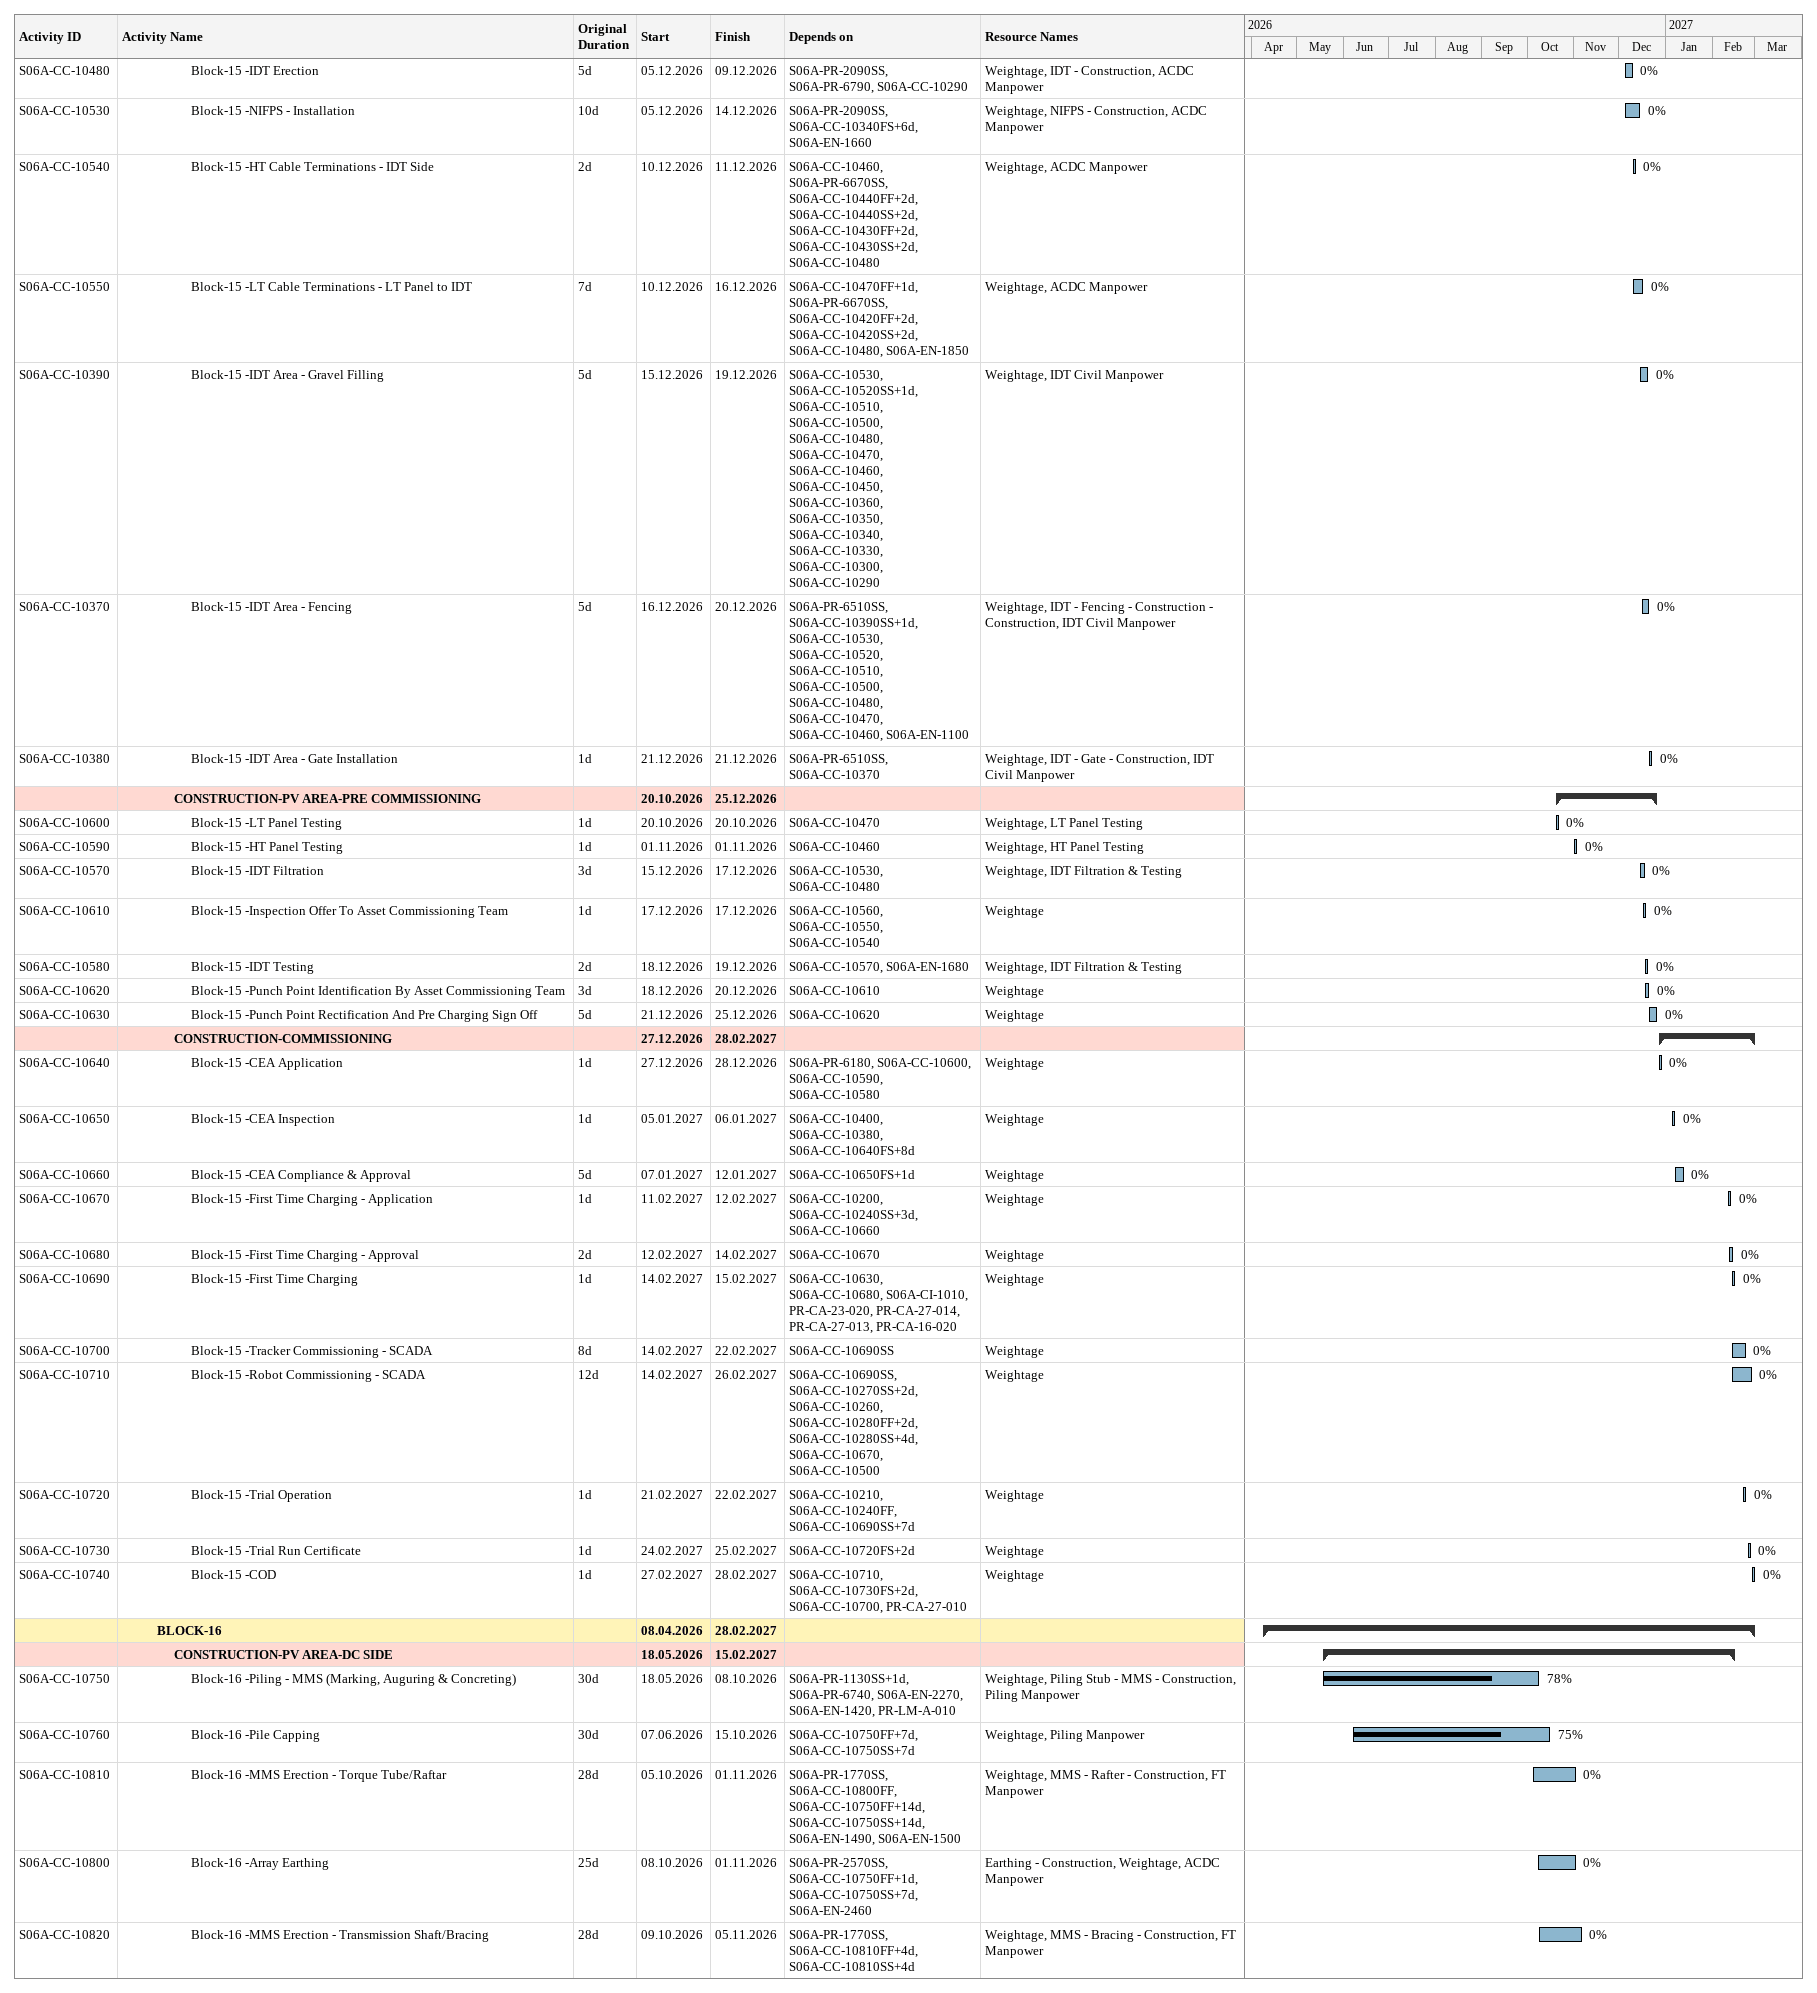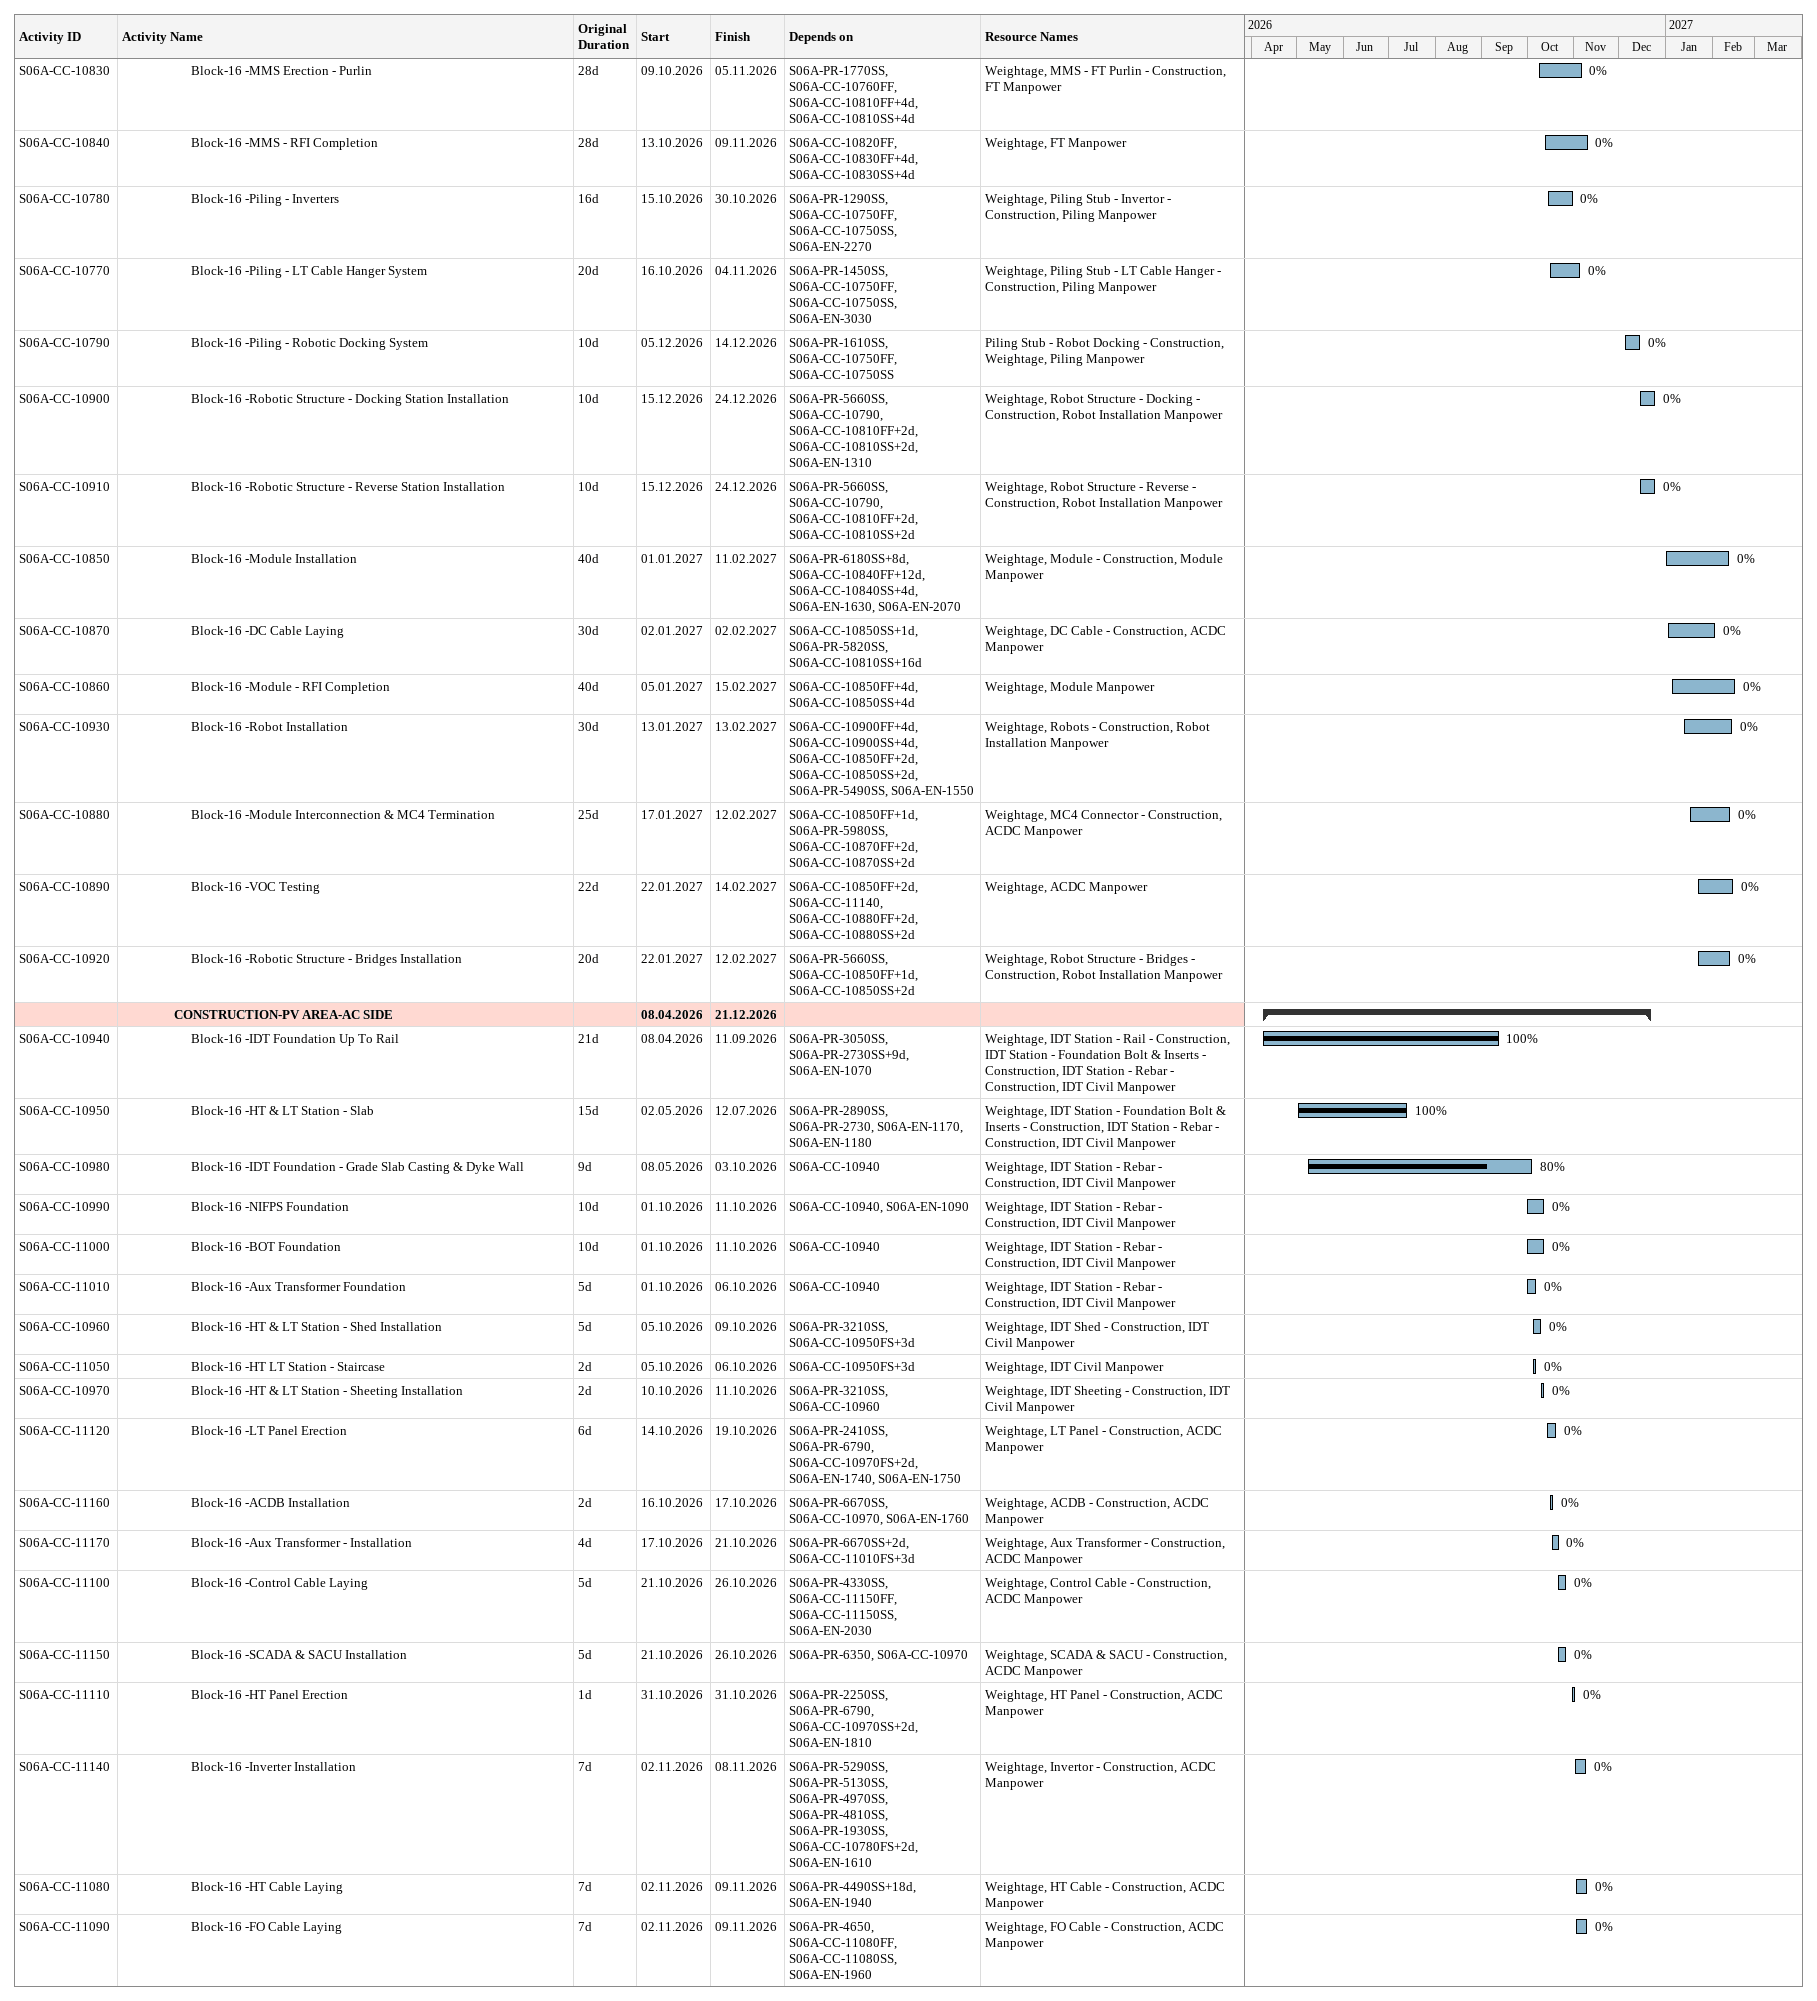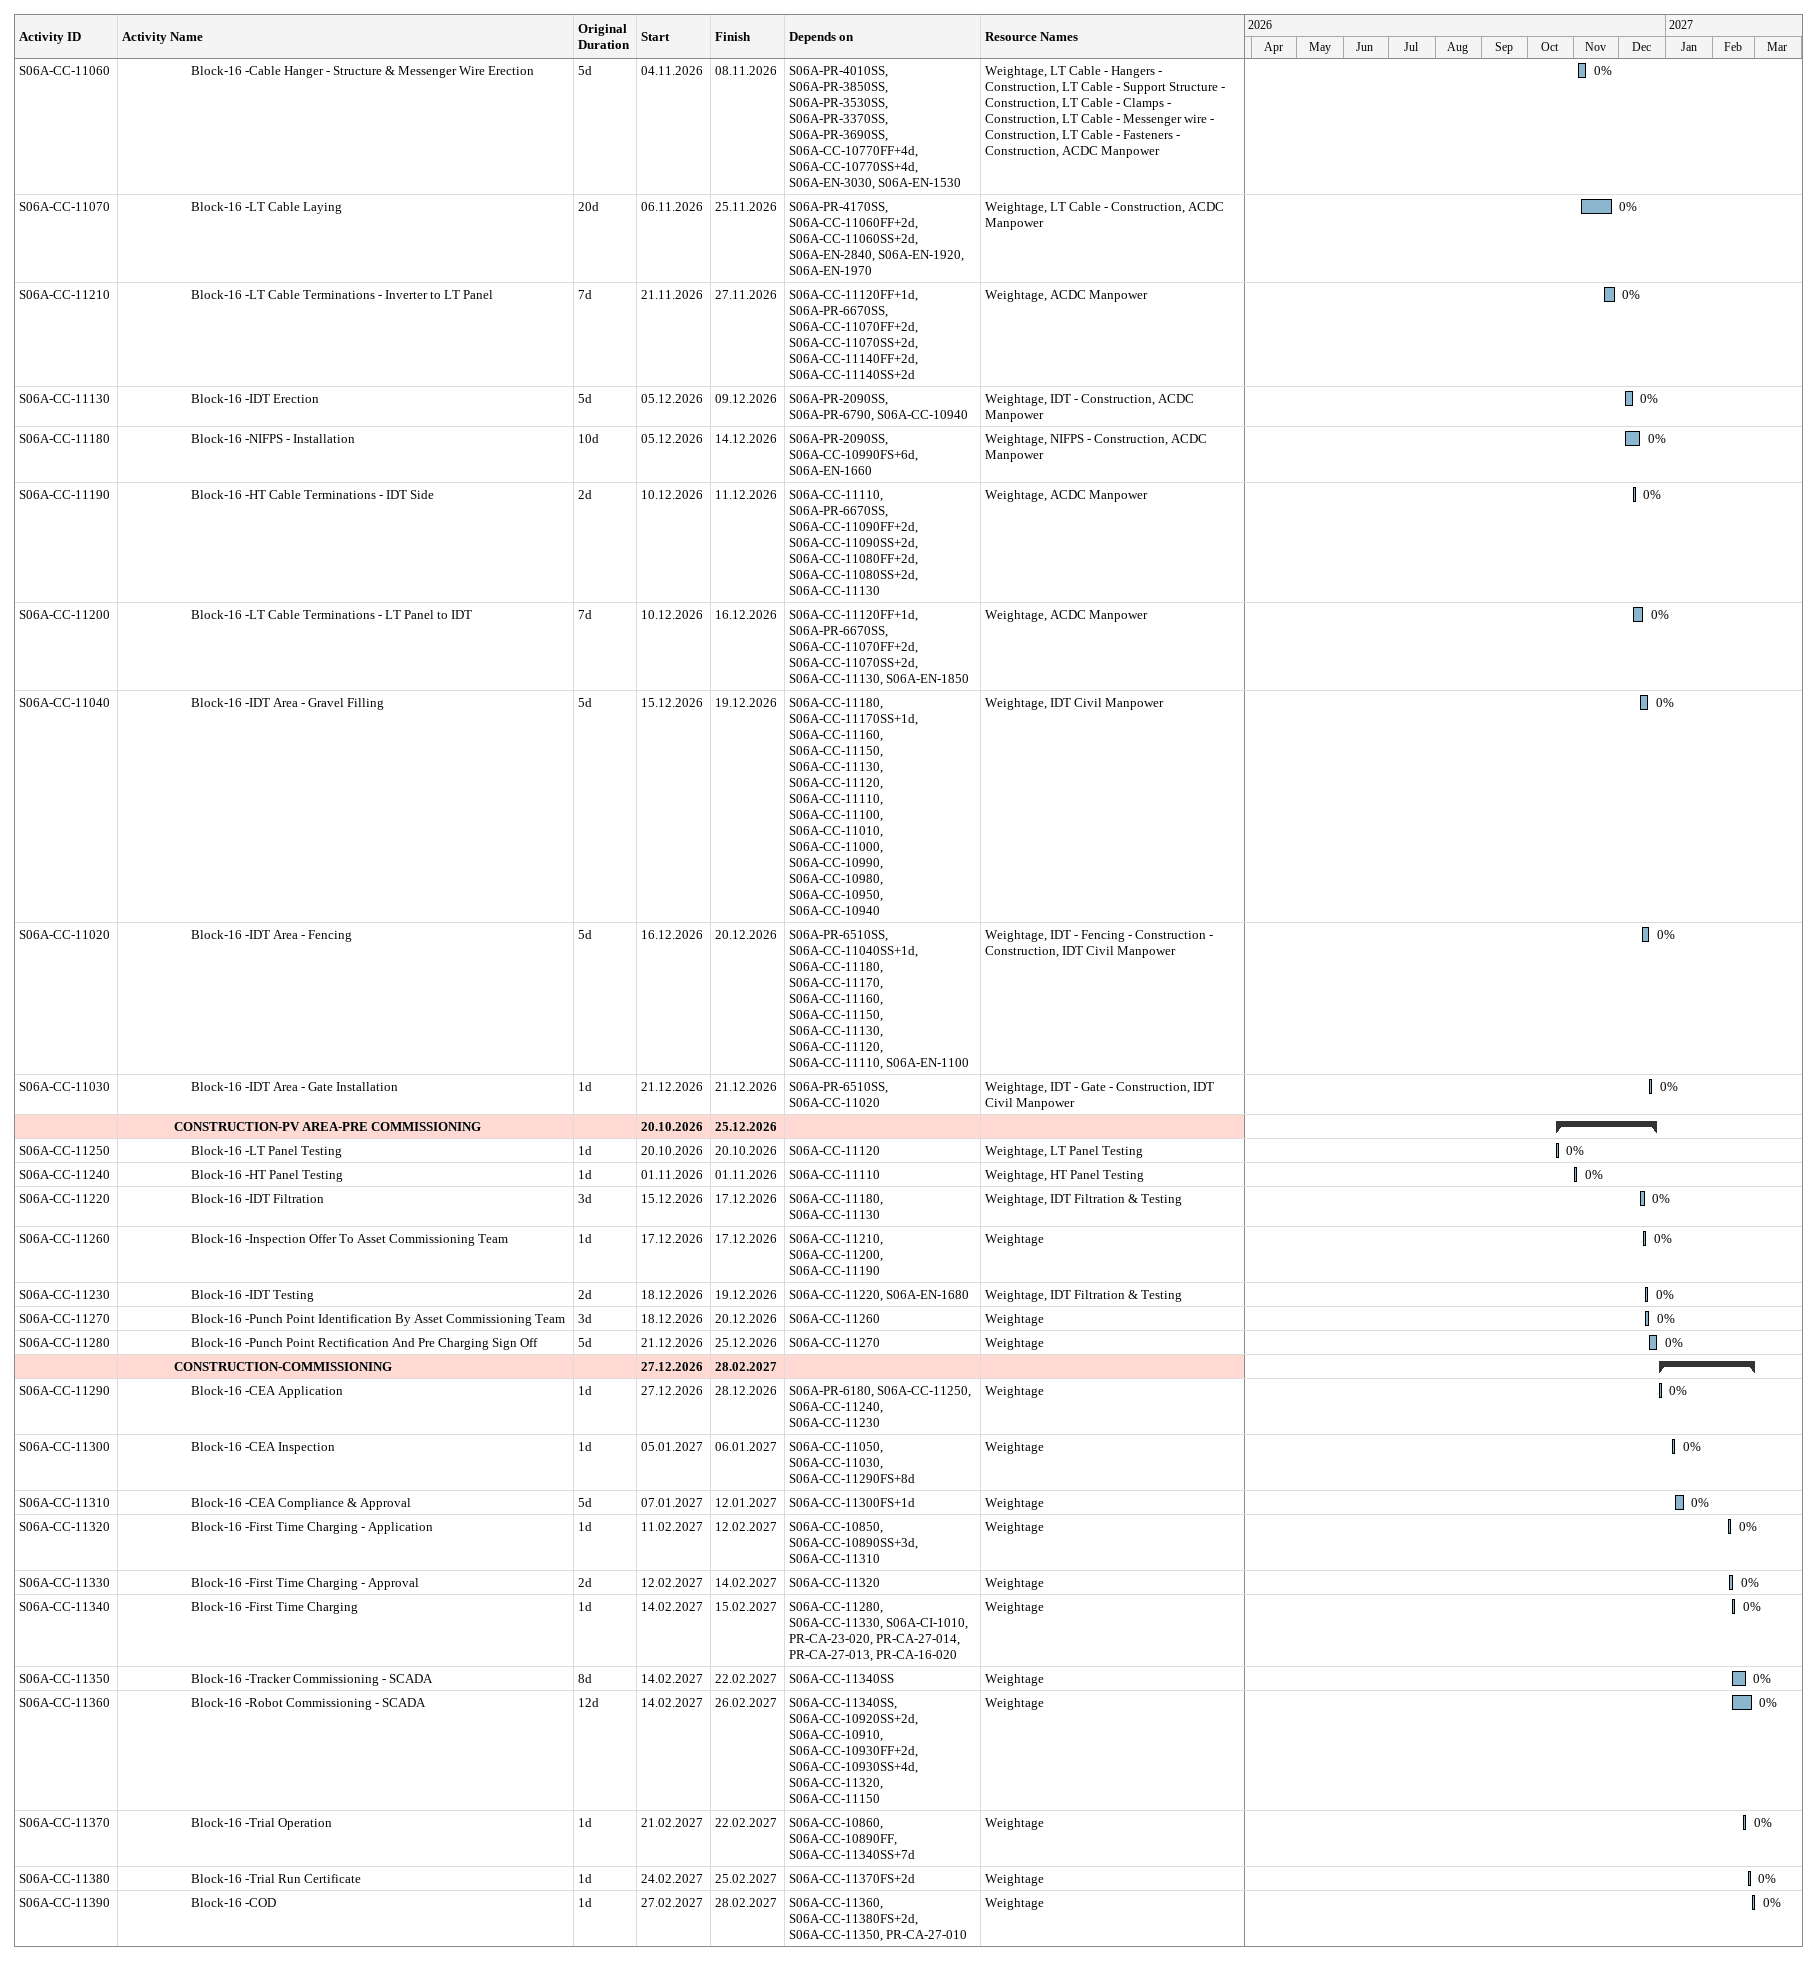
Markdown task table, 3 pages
| ID | Level | Task | Original duration | Start | Finish | Predecessors | Resources | % complete |
|---|---|---|---|---|---|---|---|---|
| S06A-CC-10480 | 5 | Block-15 -IDT Erection | 5d | 2026-12-05 | 2026-12-09 | S06A-PR-2090SS, S06A-PR-6790, S06A-CC-10290 | Weightage, IDT - Construction, ACDC Manpower | 0 |
| S06A-CC-10530 | 5 | Block-15 -NIFPS - Installation | 10d | 2026-12-05 | 2026-12-14 | S06A-PR-2090SS, S06A-CC-10340FS+6d, S06A-EN-1660 | Weightage, NIFPS - Construction, ACDC Manpower | 0 |
| S06A-CC-10540 | 5 | Block-15 -HT Cable Terminations - IDT Side | 2d | 2026-12-10 | 2026-12-11 | S06A-CC-10460, S06A-PR-6670SS, S06A-CC-10440FF+2d, S06A-CC-10440SS+2d, S06A-CC-10430FF+2d, S06A-CC-10430SS+2d, S06A-CC-10480 | Weightage, ACDC Manpower | 0 |
| S06A-CC-10550 | 5 | Block-15 -LT Cable Terminations - LT Panel to IDT | 7d | 2026-12-10 | 2026-12-16 | S06A-CC-10470FF+1d, S06A-PR-6670SS, S06A-CC-10420FF+2d, S06A-CC-10420SS+2d, S06A-CC-10480, S06A-EN-1850 | Weightage, ACDC Manpower | 0 |
| S06A-CC-10390 | 5 | Block-15 -IDT Area - Gravel Filling | 5d | 2026-12-15 | 2026-12-19 | S06A-CC-10530, S06A-CC-10520SS+1d, S06A-CC-10510, S06A-CC-10500, S06A-CC-10480, S06A-CC-10470, S06A-CC-10460, S06A-CC-10450, S06A-CC-10360, S06A-CC-10350, S06A-CC-10340, S06A-CC-10330, S06A-CC-10300, S06A-CC-10290 | Weightage, IDT Civil Manpower | 0 |
| S06A-CC-10370 | 5 | Block-15 -IDT Area - Fencing | 5d | 2026-12-16 | 2026-12-20 | S06A-PR-6510SS, S06A-CC-10390SS+1d, S06A-CC-10530, S06A-CC-10520, S06A-CC-10510, S06A-CC-10500, S06A-CC-10480, S06A-CC-10470, S06A-CC-10460, S06A-EN-1100 | Weightage, IDT - Fencing - Construction - Construction, IDT Civil Manpower | 0 |
| S06A-CC-10380 | 5 | Block-15 -IDT Area - Gate Installation | 1d | 2026-12-21 | 2026-12-21 | S06A-PR-6510SS, S06A-CC-10370 | Weightage, IDT - Gate - Construction, IDT Civil Manpower | 0 |
|  | 4 | **CONSTRUCTION-PV AREA-PRE COMMISSIONING** |  | 2026-10-20 | 2026-12-25 |  |  |  |
| S06A-CC-10600 | 5 | Block-15 -LT Panel Testing | 1d | 2026-10-20 | 2026-10-20 | S06A-CC-10470 | Weightage, LT Panel Testing | 0 |
| S06A-CC-10590 | 5 | Block-15 -HT Panel Testing | 1d | 2026-11-01 | 2026-11-01 | S06A-CC-10460 | Weightage, HT Panel Testing | 0 |
| S06A-CC-10570 | 5 | Block-15 -IDT Filtration | 3d | 2026-12-15 | 2026-12-17 | S06A-CC-10530, S06A-CC-10480 | Weightage, IDT Filtration & Testing | 0 |
| S06A-CC-10610 | 5 | Block-15 -Inspection Offer To Asset Commissioning Team | 1d | 2026-12-17 | 2026-12-17 | S06A-CC-10560, S06A-CC-10550, S06A-CC-10540 | Weightage | 0 |
| S06A-CC-10580 | 5 | Block-15 -IDT Testing | 2d | 2026-12-18 | 2026-12-19 | S06A-CC-10570, S06A-EN-1680 | Weightage, IDT Filtration & Testing | 0 |
| S06A-CC-10620 | 5 | Block-15 -Punch Point Identification By Asset Commissioning Team | 3d | 2026-12-18 | 2026-12-20 | S06A-CC-10610 | Weightage | 0 |
| S06A-CC-10630 | 5 | Block-15 -Punch Point Rectification And Pre Charging Sign Off | 5d | 2026-12-21 | 2026-12-25 | S06A-CC-10620 | Weightage | 0 |
|  | 4 | **CONSTRUCTION-COMMISSIONING** |  | 2026-12-27 | 2027-02-28 |  |  |  |
| S06A-CC-10640 | 5 | Block-15 -CEA Application | 1d | 2026-12-27 | 2026-12-28 | S06A-PR-6180, S06A-CC-10600, S06A-CC-10590, S06A-CC-10580 | Weightage | 0 |
| S06A-CC-10650 | 5 | Block-15 -CEA Inspection | 1d | 2027-01-05 | 2027-01-06 | S06A-CC-10400, S06A-CC-10380, S06A-CC-10640FS+8d | Weightage | 0 |
| S06A-CC-10660 | 5 | Block-15 -CEA Compliance & Approval | 5d | 2027-01-07 | 2027-01-12 | S06A-CC-10650FS+1d | Weightage | 0 |
| S06A-CC-10670 | 5 | Block-15 -First Time Charging - Application | 1d | 2027-02-11 | 2027-02-12 | S06A-CC-10200, S06A-CC-10240SS+3d, S06A-CC-10660 | Weightage | 0 |
| S06A-CC-10680 | 5 | Block-15 -First Time Charging - Approval | 2d | 2027-02-12 | 2027-02-14 | S06A-CC-10670 | Weightage | 0 |
| S06A-CC-10690 | 5 | Block-15 -First Time Charging | 1d | 2027-02-14 | 2027-02-15 | S06A-CC-10630, S06A-CC-10680, S06A-CI-1010, PR-CA-23-020, PR-CA-27-014, PR-CA-27-013, PR-CA-16-020 | Weightage | 0 |
| S06A-CC-10700 | 5 | Block-15 -Tracker Commissioning - SCADA | 8d | 2027-02-14 | 2027-02-22 | S06A-CC-10690SS | Weightage | 0 |
| S06A-CC-10710 | 5 | Block-15 -Robot Commissioning - SCADA | 12d | 2027-02-14 | 2027-02-26 | S06A-CC-10690SS, S06A-CC-10270SS+2d, S06A-CC-10260, S06A-CC-10280FF+2d, S06A-CC-10280SS+4d, S06A-CC-10670, S06A-CC-10500 | Weightage | 0 |
| S06A-CC-10720 | 5 | Block-15 -Trial Operation | 1d | 2027-02-21 | 2027-02-22 | S06A-CC-10210, S06A-CC-10240FF, S06A-CC-10690SS+7d | Weightage | 0 |
| S06A-CC-10730 | 5 | Block-15 -Trial Run Certificate | 1d | 2027-02-24 | 2027-02-25 | S06A-CC-10720FS+2d | Weightage | 0 |
| S06A-CC-10740 | 5 | Block-15 -COD | 1d | 2027-02-27 | 2027-02-28 | S06A-CC-10710, S06A-CC-10730FS+2d, S06A-CC-10700, PR-CA-27-010 | Weightage | 0 |
|  | 3 | **BLOCK-16** |  | 2026-04-08 | 2027-02-28 |  |  |  |
|  | 4 | **CONSTRUCTION-PV AREA-DC SIDE** |  | 2026-05-18 | 2027-02-15 |  |  |  |
| S06A-CC-10750 | 5 | Block-16 -Piling - MMS (Marking, Auguring & Concreting) | 30d | 2026-05-18 | 2026-10-08 | S06A-PR-1130SS+1d, S06A-PR-6740, S06A-EN-2270, S06A-EN-1420, PR-LM-A-010 | Weightage, Piling Stub - MMS - Construction, Piling Manpower | 78 |
| S06A-CC-10760 | 5 | Block-16 -Pile Capping | 30d | 2026-06-07 | 2026-10-15 | S06A-CC-10750FF+7d, S06A-CC-10750SS+7d | Weightage, Piling Manpower | 75 |
| S06A-CC-10810 | 5 | Block-16 -MMS Erection - Torque Tube/Raftar | 28d | 2026-10-05 | 2026-11-01 | S06A-PR-1770SS, S06A-CC-10800FF, S06A-CC-10750FF+14d, S06A-CC-10750SS+14d, S06A-EN-1490, S06A-EN-1500 | Weightage, MMS - Rafter - Construction, FT Manpower | 0 |
| S06A-CC-10800 | 5 | Block-16 -Array Earthing | 25d | 2026-10-08 | 2026-11-01 | S06A-PR-2570SS, S06A-CC-10750FF+1d, S06A-CC-10750SS+7d, S06A-EN-2460 | Earthing - Construction, Weightage, ACDC Manpower | 0 |
| S06A-CC-10820 | 5 | Block-16 -MMS Erection - Transmission Shaft/Bracing | 28d | 2026-10-09 | 2026-11-05 | S06A-PR-1770SS, S06A-CC-10810FF+4d, S06A-CC-10810SS+4d | Weightage, MMS - Bracing - Construction, FT Manpower | 0 |
| S06A-CC-10830 | 5 | Block-16 -MMS Erection - Purlin | 28d | 2026-10-09 | 2026-11-05 | S06A-PR-1770SS, S06A-CC-10760FF, S06A-CC-10810FF+4d, S06A-CC-10810SS+4d | Weightage, MMS - FT Purlin - Construction, FT Manpower | 0 |
| S06A-CC-10840 | 5 | Block-16 -MMS - RFI Completion | 28d | 2026-10-13 | 2026-11-09 | S06A-CC-10820FF, S06A-CC-10830FF+4d, S06A-CC-10830SS+4d | Weightage, FT Manpower | 0 |
| S06A-CC-10780 | 5 | Block-16 -Piling - Inverters | 16d | 2026-10-15 | 2026-10-30 | S06A-PR-1290SS, S06A-CC-10750FF, S06A-CC-10750SS, S06A-EN-2270 | Weightage, Piling Stub - Invertor - Construction, Piling Manpower | 0 |
| S06A-CC-10770 | 5 | Block-16 -Piling - LT Cable Hanger System | 20d | 2026-10-16 | 2026-11-04 | S06A-PR-1450SS, S06A-CC-10750FF, S06A-CC-10750SS, S06A-EN-3030 | Weightage, Piling Stub - LT Cable Hanger - Construction, Piling Manpower | 0 |
| S06A-CC-10790 | 5 | Block-16 -Piling - Robotic Docking System | 10d | 2026-12-05 | 2026-12-14 | S06A-PR-1610SS, S06A-CC-10750FF, S06A-CC-10750SS | Piling Stub - Robot Docking - Construction, Weightage, Piling Manpower | 0 |
| S06A-CC-10900 | 5 | Block-16 -Robotic Structure - Docking Station Installation | 10d | 2026-12-15 | 2026-12-24 | S06A-PR-5660SS, S06A-CC-10790, S06A-CC-10810FF+2d, S06A-CC-10810SS+2d, S06A-EN-1310 | Weightage, Robot Structure - Docking - Construction, Robot Installation Manpower | 0 |
| S06A-CC-10910 | 5 | Block-16 -Robotic Structure - Reverse Station Installation | 10d | 2026-12-15 | 2026-12-24 | S06A-PR-5660SS, S06A-CC-10790, S06A-CC-10810FF+2d, S06A-CC-10810SS+2d | Weightage, Robot Structure - Reverse - Construction, Robot Installation Manpower | 0 |
| S06A-CC-10850 | 5 | Block-16 -Module Installation | 40d | 2027-01-01 | 2027-02-11 | S06A-PR-6180SS+8d, S06A-CC-10840FF+12d, S06A-CC-10840SS+4d, S06A-EN-1630, S06A-EN-2070 | Weightage, Module - Construction, Module Manpower | 0 |
| S06A-CC-10870 | 5 | Block-16 -DC Cable Laying | 30d | 2027-01-02 | 2027-02-02 | S06A-CC-10850SS+1d, S06A-PR-5820SS, S06A-CC-10810SS+16d | Weightage, DC Cable - Construction, ACDC Manpower | 0 |
| S06A-CC-10860 | 5 | Block-16 -Module - RFI Completion | 40d | 2027-01-05 | 2027-02-15 | S06A-CC-10850FF+4d, S06A-CC-10850SS+4d | Weightage, Module Manpower | 0 |
| S06A-CC-10930 | 5 | Block-16 -Robot Installation | 30d | 2027-01-13 | 2027-02-13 | S06A-CC-10900FF+4d, S06A-CC-10900SS+4d, S06A-CC-10850FF+2d, S06A-CC-10850SS+2d, S06A-PR-5490SS, S06A-EN-1550 | Weightage, Robots - Construction, Robot Installation Manpower | 0 |
| S06A-CC-10880 | 5 | Block-16 -Module Interconnection & MC4 Termination | 25d | 2027-01-17 | 2027-02-12 | S06A-CC-10850FF+1d, S06A-PR-5980SS, S06A-CC-10870FF+2d, S06A-CC-10870SS+2d | Weightage, MC4 Connector - Construction, ACDC Manpower | 0 |
| S06A-CC-10890 | 5 | Block-16 -VOC Testing | 22d | 2027-01-22 | 2027-02-14 | S06A-CC-10850FF+2d, S06A-CC-11140, S06A-CC-10880FF+2d, S06A-CC-10880SS+2d | Weightage, ACDC Manpower | 0 |
| S06A-CC-10920 | 5 | Block-16 -Robotic Structure - Bridges Installation | 20d | 2027-01-22 | 2027-02-12 | S06A-PR-5660SS, S06A-CC-10850FF+1d, S06A-CC-10850SS+2d | Weightage, Robot Structure - Bridges - Construction, Robot Installation Manpower | 0 |
|  | 4 | **CONSTRUCTION-PV AREA-AC SIDE** |  | 2026-04-08 | 2026-12-21 |  |  |  |
| S06A-CC-10940 | 5 | Block-16 -IDT Foundation Up To Rail | 21d | 2026-04-08 | 2026-09-11 | S06A-PR-3050SS, S06A-PR-2730SS+9d, S06A-EN-1070 | Weightage, IDT Station - Rail - Construction, IDT Station - Foundation Bolt & Inserts - Construction, IDT Station - Rebar - Construction, IDT Civil Manpower | 100 |
| S06A-CC-10950 | 5 | Block-16 -HT & LT Station - Slab | 15d | 2026-05-02 | 2026-07-12 | S06A-PR-2890SS, S06A-PR-2730, S06A-EN-1170, S06A-EN-1180 | Weightage, IDT Station - Foundation Bolt & Inserts - Construction, IDT Station - Rebar - Construction, IDT Civil Manpower | 100 |
| S06A-CC-10980 | 5 | Block-16 -IDT Foundation - Grade Slab Casting & Dyke Wall | 9d | 2026-05-08 | 2026-10-03 | S06A-CC-10940 | Weightage, IDT Station - Rebar - Construction, IDT Civil Manpower | 80 |
| S06A-CC-10990 | 5 | Block-16 -NIFPS Foundation | 10d | 2026-10-01 | 2026-10-11 | S06A-CC-10940, S06A-EN-1090 | Weightage, IDT Station - Rebar - Construction, IDT Civil Manpower | 0 |
| S06A-CC-11000 | 5 | Block-16 -BOT Foundation | 10d | 2026-10-01 | 2026-10-11 | S06A-CC-10940 | Weightage, IDT Station - Rebar - Construction, IDT Civil Manpower | 0 |
| S06A-CC-11010 | 5 | Block-16 -Aux Transformer Foundation | 5d | 2026-10-01 | 2026-10-06 | S06A-CC-10940 | Weightage, IDT Station - Rebar - Construction, IDT Civil Manpower | 0 |
| S06A-CC-10960 | 5 | Block-16 -HT & LT Station - Shed Installation | 5d | 2026-10-05 | 2026-10-09 | S06A-PR-3210SS, S06A-CC-10950FS+3d | Weightage, IDT Shed - Construction, IDT Civil Manpower | 0 |
| S06A-CC-11050 | 5 | Block-16 -HT LT Station - Staircase | 2d | 2026-10-05 | 2026-10-06 | S06A-CC-10950FS+3d | Weightage, IDT Civil Manpower | 0 |
| S06A-CC-10970 | 5 | Block-16 -HT & LT Station - Sheeting Installation | 2d | 2026-10-10 | 2026-10-11 | S06A-PR-3210SS, S06A-CC-10960 | Weightage, IDT Sheeting - Construction, IDT Civil Manpower | 0 |
| S06A-CC-11120 | 5 | Block-16 -LT Panel Erection | 6d | 2026-10-14 | 2026-10-19 | S06A-PR-2410SS, S06A-PR-6790, S06A-CC-10970FS+2d, S06A-EN-1740, S06A-EN-1750 | Weightage, LT Panel - Construction, ACDC Manpower | 0 |
| S06A-CC-11160 | 5 | Block-16 -ACDB Installation | 2d | 2026-10-16 | 2026-10-17 | S06A-PR-6670SS, S06A-CC-10970, S06A-EN-1760 | Weightage, ACDB - Construction, ACDC Manpower | 0 |
| S06A-CC-11170 | 5 | Block-16 -Aux Transformer - Installation | 4d | 2026-10-17 | 2026-10-21 | S06A-PR-6670SS+2d, S06A-CC-11010FS+3d | Weightage, Aux Transformer - Construction, ACDC Manpower | 0 |
| S06A-CC-11100 | 5 | Block-16 -Control Cable Laying | 5d | 2026-10-21 | 2026-10-26 | S06A-PR-4330SS, S06A-CC-11150FF, S06A-CC-11150SS, S06A-EN-2030 | Weightage, Control Cable - Construction, ACDC Manpower | 0 |
| S06A-CC-11150 | 5 | Block-16 -SCADA & SACU Installation | 5d | 2026-10-21 | 2026-10-26 | S06A-PR-6350, S06A-CC-10970 | Weightage, SCADA & SACU - Construction, ACDC Manpower | 0 |
| S06A-CC-11110 | 5 | Block-16 -HT Panel Erection | 1d | 2026-10-31 | 2026-10-31 | S06A-PR-2250SS, S06A-PR-6790, S06A-CC-10970SS+2d, S06A-EN-1810 | Weightage, HT Panel - Construction, ACDC Manpower | 0 |
| S06A-CC-11140 | 5 | Block-16 -Inverter Installation | 7d | 2026-11-02 | 2026-11-08 | S06A-PR-5290SS, S06A-PR-5130SS, S06A-PR-4970SS, S06A-PR-4810SS, S06A-PR-1930SS, S06A-CC-10780FS+2d, S06A-EN-1610 | Weightage, Invertor - Construction, ACDC Manpower | 0 |
| S06A-CC-11080 | 5 | Block-16 -HT Cable Laying | 7d | 2026-11-02 | 2026-11-09 | S06A-PR-4490SS+18d, S06A-EN-1940 | Weightage, HT Cable - Construction, ACDC Manpower | 0 |
| S06A-CC-11090 | 5 | Block-16 -FO Cable Laying | 7d | 2026-11-02 | 2026-11-09 | S06A-PR-4650, S06A-CC-11080FF, S06A-CC-11080SS, S06A-EN-1960 | Weightage, FO Cable - Construction, ACDC Manpower | 0 |
| S06A-CC-11060 | 5 | Block-16 -Cable Hanger - Structure & Messenger Wire Erection | 5d | 2026-11-04 | 2026-11-08 | S06A-PR-4010SS, S06A-PR-3850SS, S06A-PR-3530SS, S06A-PR-3370SS, S06A-PR-3690SS, S06A-CC-10770FF+4d, S06A-CC-10770SS+4d, S06A-EN-3030, S06A-EN-1530 | Weightage, LT Cable - Hangers - Construction, LT Cable - Support Structure - Construction, LT Cable - Clamps - Construction, LT Cable - Messenger wire - Construction, LT Cable - Fasteners - Construction, ACDC Manpower | 0 |
| S06A-CC-11070 | 5 | Block-16 -LT Cable Laying | 20d | 2026-11-06 | 2026-11-25 | S06A-PR-4170SS, S06A-CC-11060FF+2d, S06A-CC-11060SS+2d, S06A-EN-2840, S06A-EN-1920, S06A-EN-1970 | Weightage, LT Cable - Construction, ACDC Manpower | 0 |
| S06A-CC-11210 | 5 | Block-16 -LT Cable Terminations - Inverter to LT Panel | 7d | 2026-11-21 | 2026-11-27 | S06A-CC-11120FF+1d, S06A-PR-6670SS, S06A-CC-11070FF+2d, S06A-CC-11070SS+2d, S06A-CC-11140FF+2d, S06A-CC-11140SS+2d | Weightage, ACDC Manpower | 0 |
| S06A-CC-11130 | 5 | Block-16 -IDT Erection | 5d | 2026-12-05 | 2026-12-09 | S06A-PR-2090SS, S06A-PR-6790, S06A-CC-10940 | Weightage, IDT - Construction, ACDC Manpower | 0 |
| S06A-CC-11180 | 5 | Block-16 -NIFPS - Installation | 10d | 2026-12-05 | 2026-12-14 | S06A-PR-2090SS, S06A-CC-10990FS+6d, S06A-EN-1660 | Weightage, NIFPS - Construction, ACDC Manpower | 0 |
| S06A-CC-11190 | 5 | Block-16 -HT Cable Terminations - IDT Side | 2d | 2026-12-10 | 2026-12-11 | S06A-CC-11110, S06A-PR-6670SS, S06A-CC-11090FF+2d, S06A-CC-11090SS+2d, S06A-CC-11080FF+2d, S06A-CC-11080SS+2d, S06A-CC-11130 | Weightage, ACDC Manpower | 0 |
| S06A-CC-11200 | 5 | Block-16 -LT Cable Terminations - LT Panel to IDT | 7d | 2026-12-10 | 2026-12-16 | S06A-CC-11120FF+1d, S06A-PR-6670SS, S06A-CC-11070FF+2d, S06A-CC-11070SS+2d, S06A-CC-11130, S06A-EN-1850 | Weightage, ACDC Manpower | 0 |
| S06A-CC-11040 | 5 | Block-16 -IDT Area - Gravel Filling | 5d | 2026-12-15 | 2026-12-19 | S06A-CC-11180, S06A-CC-11170SS+1d, S06A-CC-11160, S06A-CC-11150, S06A-CC-11130, S06A-CC-11120, S06A-CC-11110, S06A-CC-11100, S06A-CC-11010, S06A-CC-11000, S06A-CC-10990, S06A-CC-10980, S06A-CC-10950, S06A-CC-10940 | Weightage, IDT Civil Manpower | 0 |
| S06A-CC-11020 | 5 | Block-16 -IDT Area - Fencing | 5d | 2026-12-16 | 2026-12-20 | S06A-PR-6510SS, S06A-CC-11040SS+1d, S06A-CC-11180, S06A-CC-11170, S06A-CC-11160, S06A-CC-11150, S06A-CC-11130, S06A-CC-11120, S06A-CC-11110, S06A-EN-1100 | Weightage, IDT - Fencing - Construction - Construction, IDT Civil Manpower | 0 |
| S06A-CC-11030 | 5 | Block-16 -IDT Area - Gate Installation | 1d | 2026-12-21 | 2026-12-21 | S06A-PR-6510SS, S06A-CC-11020 | Weightage, IDT - Gate - Construction, IDT Civil Manpower | 0 |
|  | 4 | **CONSTRUCTION-PV AREA-PRE COMMISSIONING** |  | 2026-10-20 | 2026-12-25 |  |  |  |
| S06A-CC-11250 | 5 | Block-16 -LT Panel Testing | 1d | 2026-10-20 | 2026-10-20 | S06A-CC-11120 | Weightage, LT Panel Testing | 0 |
| S06A-CC-11240 | 5 | Block-16 -HT Panel Testing | 1d | 2026-11-01 | 2026-11-01 | S06A-CC-11110 | Weightage, HT Panel Testing | 0 |
| S06A-CC-11220 | 5 | Block-16 -IDT Filtration | 3d | 2026-12-15 | 2026-12-17 | S06A-CC-11180, S06A-CC-11130 | Weightage, IDT Filtration & Testing | 0 |
| S06A-CC-11260 | 5 | Block-16 -Inspection Offer To Asset Commissioning Team | 1d | 2026-12-17 | 2026-12-17 | S06A-CC-11210, S06A-CC-11200, S06A-CC-11190 | Weightage | 0 |
| S06A-CC-11230 | 5 | Block-16 -IDT Testing | 2d | 2026-12-18 | 2026-12-19 | S06A-CC-11220, S06A-EN-1680 | Weightage, IDT Filtration & Testing | 0 |
| S06A-CC-11270 | 5 | Block-16 -Punch Point Identification By Asset Commissioning Team | 3d | 2026-12-18 | 2026-12-20 | S06A-CC-11260 | Weightage | 0 |
| S06A-CC-11280 | 5 | Block-16 -Punch Point Rectification And Pre Charging Sign Off | 5d | 2026-12-21 | 2026-12-25 | S06A-CC-11270 | Weightage | 0 |
|  | 4 | **CONSTRUCTION-COMMISSIONING** |  | 2026-12-27 | 2027-02-28 |  |  |  |
| S06A-CC-11290 | 5 | Block-16 -CEA Application | 1d | 2026-12-27 | 2026-12-28 | S06A-PR-6180, S06A-CC-11250, S06A-CC-11240, S06A-CC-11230 | Weightage | 0 |
| S06A-CC-11300 | 5 | Block-16 -CEA Inspection | 1d | 2027-01-05 | 2027-01-06 | S06A-CC-11050, S06A-CC-11030, S06A-CC-11290FS+8d | Weightage | 0 |
| S06A-CC-11310 | 5 | Block-16 -CEA Compliance & Approval | 5d | 2027-01-07 | 2027-01-12 | S06A-CC-11300FS+1d | Weightage | 0 |
| S06A-CC-11320 | 5 | Block-16 -First Time Charging - Application | 1d | 2027-02-11 | 2027-02-12 | S06A-CC-10850, S06A-CC-10890SS+3d, S06A-CC-11310 | Weightage | 0 |
| S06A-CC-11330 | 5 | Block-16 -First Time Charging - Approval | 2d | 2027-02-12 | 2027-02-14 | S06A-CC-11320 | Weightage | 0 |
| S06A-CC-11340 | 5 | Block-16 -First Time Charging | 1d | 2027-02-14 | 2027-02-15 | S06A-CC-11280, S06A-CC-11330, S06A-CI-1010, PR-CA-23-020, PR-CA-27-014, PR-CA-27-013, PR-CA-16-020 | Weightage | 0 |
| S06A-CC-11350 | 5 | Block-16 -Tracker Commissioning - SCADA | 8d | 2027-02-14 | 2027-02-22 | S06A-CC-11340SS | Weightage | 0 |
| S06A-CC-11360 | 5 | Block-16 -Robot Commissioning - SCADA | 12d | 2027-02-14 | 2027-02-26 | S06A-CC-11340SS, S06A-CC-10920SS+2d, S06A-CC-10910, S06A-CC-10930FF+2d, S06A-CC-10930SS+4d, S06A-CC-11320, S06A-CC-11150 | Weightage | 0 |
| S06A-CC-11370 | 5 | Block-16 -Trial Operation | 1d | 2027-02-21 | 2027-02-22 | S06A-CC-10860, S06A-CC-10890FF, S06A-CC-11340SS+7d | Weightage | 0 |
| S06A-CC-11380 | 5 | Block-16 -Trial Run Certificate | 1d | 2027-02-24 | 2027-02-25 | S06A-CC-11370FS+2d | Weightage | 0 |
| S06A-CC-11390 | 5 | Block-16 -COD | 1d | 2027-02-27 | 2027-02-28 | S06A-CC-11360, S06A-CC-11380FS+2d, S06A-CC-11350, PR-CA-27-010 | Weightage | 0 |
